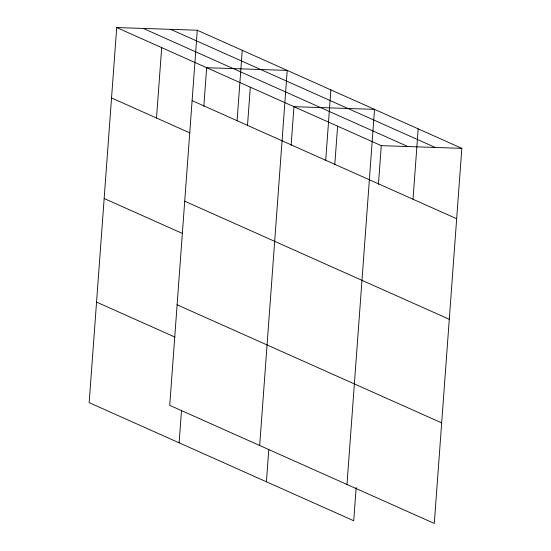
<?xml version="1.0" encoding="UTF-8"?>
<svg xmlns="http://www.w3.org/2000/svg" width="551" height="551" viewBox="0 0 551 551"><rect width="100%" height="100%" fill="white"/><g stroke="black" fill="none" stroke-linecap="round" stroke-linejoin="round"><path stroke-width="0.83" d="M197.279 30.236L169.729 405.343L434.291 523.45L461.834 148.343L197.279 30.236L116.709 27.55L89.166 402.657L353.721 520.764L356.16 487.525M156.512 118.024L161.684 47.627M179.116 442.811L181.493 410.433M203.822 106.336L206.659 67.704L287.229 70.397L259.679 445.504M237.082 120.71L242.254 50.313M247.475 125.828L250.312 87.196M266.415 481.788L268.798 449.402M291.128 145.312L293.965 106.68L374.535 109.367L346.985 484.474M325.71 160.279L330.882 89.882M334.781 164.797L337.618 126.165M378.434 184.289L381.271 145.657L116.709 27.55M413.016 199.248L418.181 128.858M381.271 145.657L461.834 148.343M170.693 29.355L435.249 147.454M143.294 28.438L407.857 146.538M192.106 100.633L456.669 218.74M111.543 97.947L189.861 132.908M184.723 201.191L449.285 319.291M104.153 198.498L182.477 233.466M177.119 304.793L441.675 422.892M96.549 302.1L174.867 337.067"/></g></svg>
